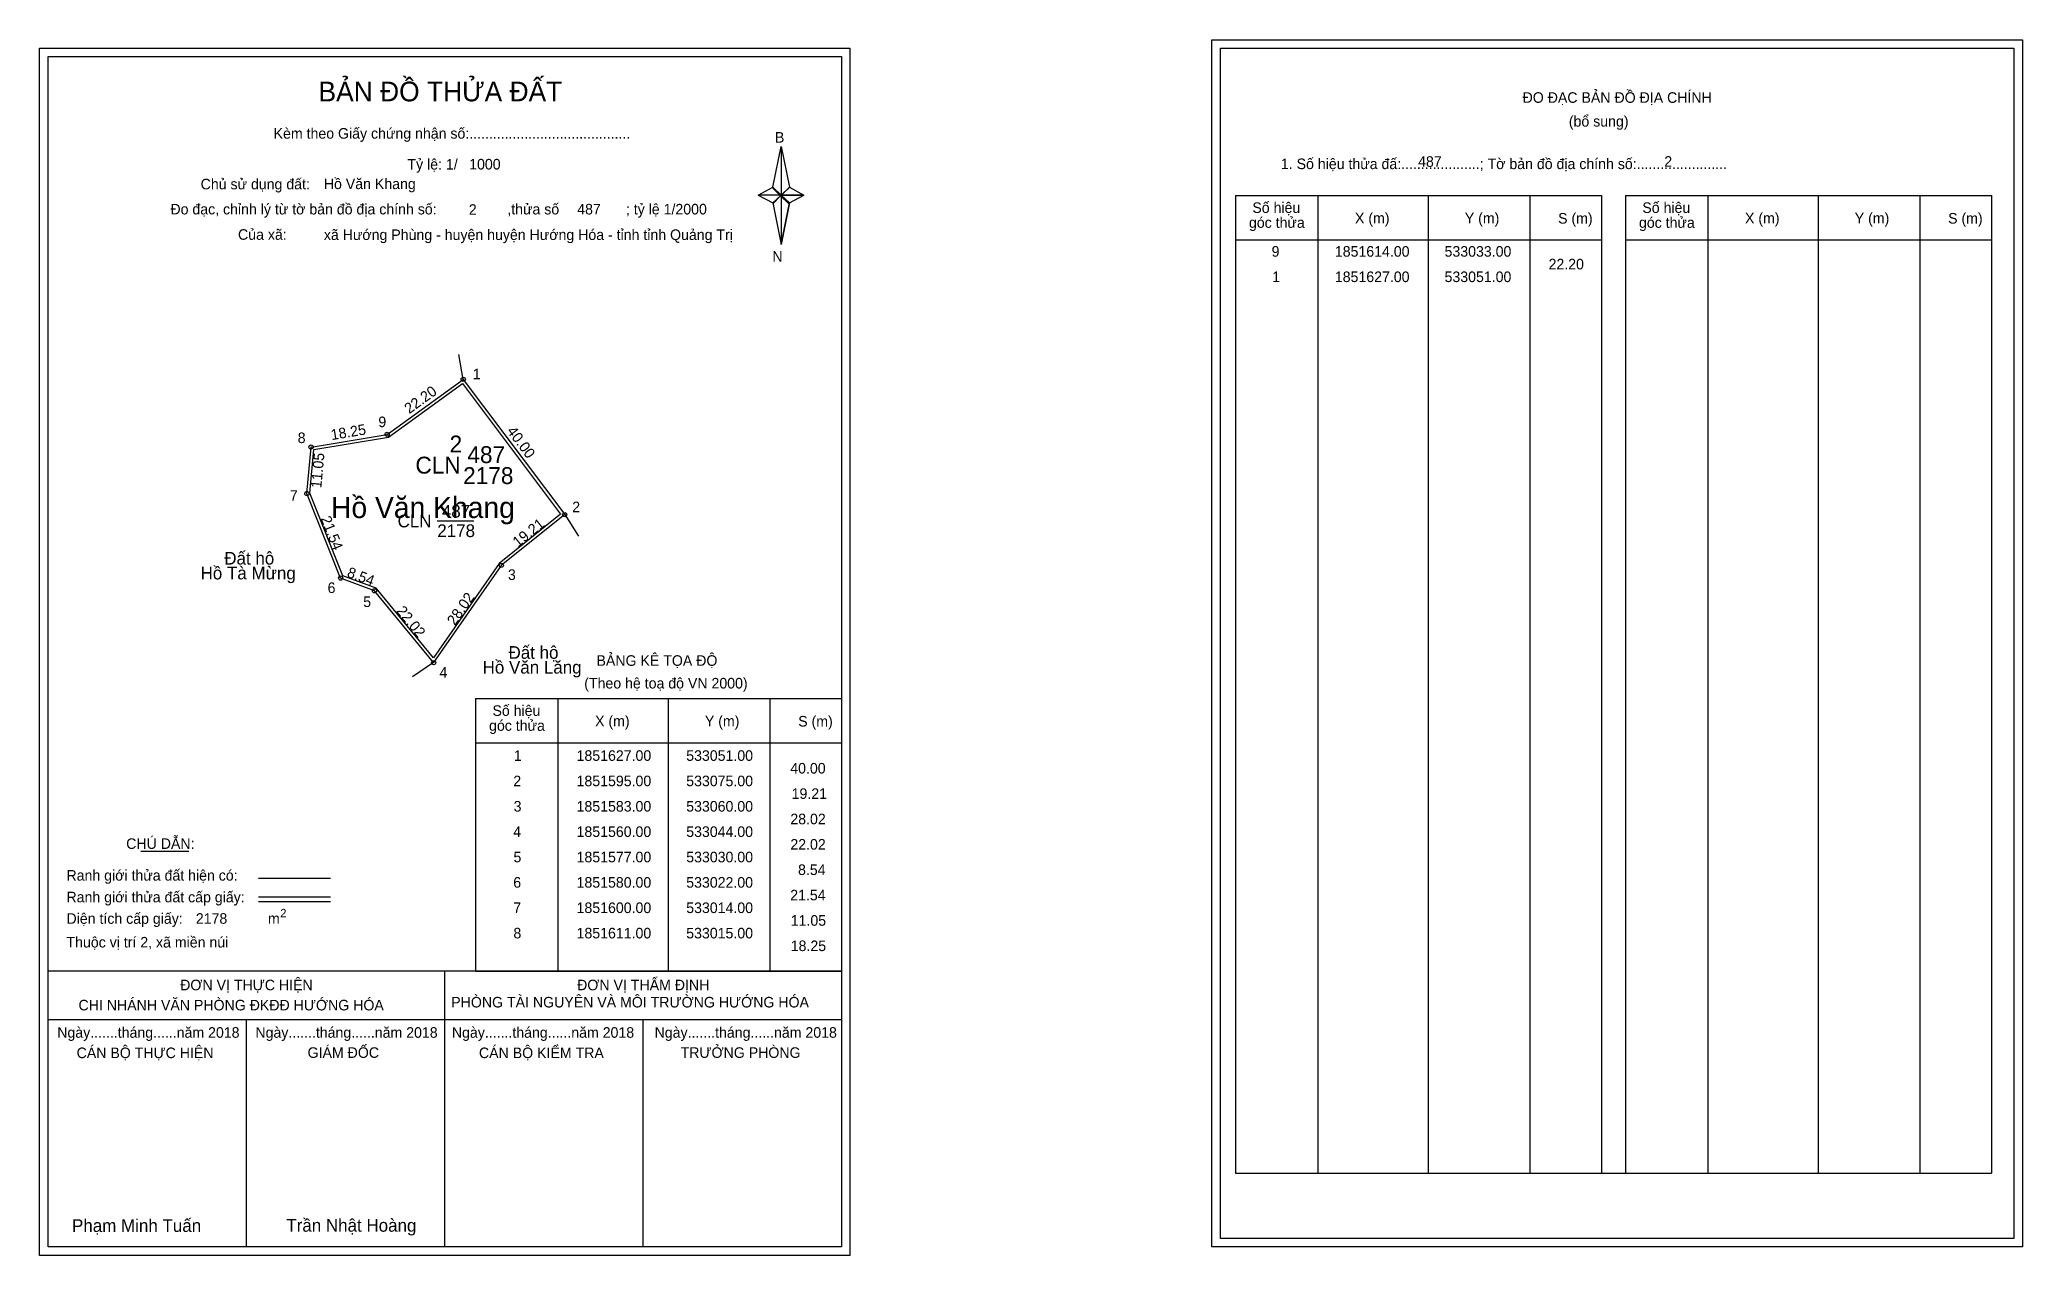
# Model space of a CAD drawing. Extents: x 532951 to 533420, y 1851420 to 1851707.
import ezdxf

# ---------------------------------------------------------------- set-up
doc = ezdxf.new("R2010")
doc.units = 0
for name, color, linetype in [('Level 1', 7, 'Continuous'), ('Level 10', 7, 'Continuous'), ('Level 11', 7, 'Continuous'), ('Level 13', 7, 'Continuous'), ('Level 2', 7, 'Continuous'), ('Level 27', 7, 'Continuous'), ('Level 3', 7, 'Continuous'), ('Level 36', 7, 'Continuous'), ('Level 4', 7, 'Continuous'), ('Level 49', 7, 'Continuous'), ('Level 5', 7, 'Continuous'), ('Level 53', 7, 'Continuous'), ('Level 55', 7, 'Continuous'), ('Level 6', 7, 'Continuous'), ('Level 63', 7, 'Continuous'), ('Level 7', 7, 'Continuous'), ('Level 9', 7, 'Continuous')]:
    doc.layers.add(name, color=color, linetype=linetype)

msp = doc.modelspace()

# ---------------------------------------------------------------- linework, layer by layer
at = {"layer": 'Level 1'}
for p, q in [((532952.8, 1851703.36), (532952.8, 1851703.36)), ((533230.12, 1851705.36), (533230.12, 1851705.36)), ((533124.22, 1851672.48), (533126.19, 1851682.12)), ((533126.19, 1851682.12), (533126.19, 1851670.6)), ((533126.19, 1851682.12), (533128.15, 1851672.48)), ((533120.77, 1851670.6), (533124.22, 1851672.48)), ((533124.22, 1851672.48), (533126.19, 1851670.6)), ((533126.04, 1851670.38), (533124.22, 1851672.26)), ((533126.19, 1851670.6), (533124.22, 1851668.76)), ((533126.04, 1851670.38), (533124.22, 1851668.54)), ((533124.22, 1851668.54), (533126.04, 1851670.38)), ((533128.01, 1851672.26), (533126.04, 1851670.38)), ((533126.04, 1851670.38), (533128.01, 1851672.26)), ((533128.01, 1851668.54), (533126.04, 1851670.38)), ((533128.15, 1851672.48), (533126.19, 1851670.6)), ((533126.19, 1851670.6), (533126.19, 1851658.9)), ((533126.19, 1851670.6), (533131.6, 1851670.6)), ((533126.19, 1851670.6), (533128.15, 1851668.76)), ((533128.15, 1851668.76), (533131.6, 1851670.6)), ((533233.65, 1851670.51), (533320.25, 1851670.51)), ((533253.24, 1851439.24), (533253.24, 1851670.51)), ((533279.31, 1851439.24), (533279.31, 1851670.51)), ((533303.29, 1851670.51), (533303.29, 1851439.24)), ((533320.25, 1851670.51), (533320.25, 1851439.24)), ((533325.91, 1851670.51), (533412.51, 1851670.51)), ((533345.5, 1851439.24), (533345.5, 1851670.51)), ((533371.57, 1851439.24), (533371.57, 1851670.51)), ((533395.54, 1851670.51), (533395.54, 1851439.24)), ((533412.51, 1851670.51), (533412.51, 1851439.24)), ((533124.22, 1851668.76), (533126.19, 1851658.9)), ((533128.15, 1851668.76), (533126.19, 1851658.9)), ((533233.65, 1851659.98), (533320.25, 1851659.98)), ((533325.91, 1851659.98), (533412.51, 1851659.98)), ((533053.89, 1851551.54), (533140.49, 1851551.54)), ((533073.48, 1851487.01), (533073.48, 1851551.54)), ((533099.55, 1851487.01), (533099.55, 1851551.54)), ((533123.52, 1851551.54), (533123.52, 1851487.01)), ((533053.89, 1851541.01), (533140.49, 1851541.01)), ((532974.71, 1851515.43), (532986.12, 1851515.43)), ((533002.58, 1851509.02), (533019.59, 1851509.02)), ((533002.58, 1851504.58), (533019.59, 1851504.58)), ((533002.58, 1851503.48), (533019.59, 1851503.48)), ((533059.62, 1851487.01), (532952.79, 1851487.01)), ((533140.49, 1851487.01), (533035.65, 1851487.01)), ((533046.64, 1851421.79), (533046.64, 1851487.01)), ((533053.89, 1851487.01), (533140.49, 1851487.01)), ((533140.49, 1851475.46), (532952.79, 1851475.46)), ((532999.72, 1851421.79), (532999.72, 1851475.46)), ((533093.57, 1851421.79), (533093.57, 1851475.46)), ((533233.65, 1851439.24), (533412.51, 1851439.24)), ((533140.49, 1851421.79), (533140.49, 1851421.79)), ((533417.82, 1851423.79), (533417.82, 1851423.79))]:
    msp.add_line(p, q, dxfattribs=at)
for points in [[(533124.22, 1851672.48), (533126.19, 1851682.12), (533126.19, 1851670.6)], [(533120.77, 1851670.6), (533124.22, 1851668.76), (533126.19, 1851670.6)], [(533126.19, 1851670.6), (533128.15, 1851672.48), (533131.6, 1851670.6)], [(533126.19, 1851670.6), (533126.19, 1851658.9), (533128.15, 1851668.76)]]:
    msp.add_lwpolyline(points, close=True, dxfattribs=at)
at = {"layer": 'Level 10'}
for points in [[(533051, 1851627), (533075, 1851595), (533060, 1851583), (533044, 1851560), (533030, 1851577), (533022, 1851580), (533014, 1851600), (533015, 1851611), (533033, 1851614)], [(533050.85, 1851626.03), (533074.03, 1851595.12), (533059.48, 1851583.48), (533043.95, 1851561.16), (533030.42, 1851577.59), (533022.54, 1851580.55), (533014.71, 1851600.1), (533015.65, 1851610.4), (533033.28, 1851613.34)]]:
    msp.add_lwpolyline(points, close=True, dxfattribs=at)
at = {"layer": 'Level 11'}
for centre in [(533051, 1851627), (533051, 1851627), (533033, 1851614), (533015, 1851611), (533014, 1851600), (533075, 1851595), (533060, 1851583), (533022, 1851580), (533030, 1851577), (533044, 1851560)]:
    msp.add_circle(centre, 0.5, dxfattribs=at)
at = {"layer": 'Level 27'}
for p, q in [((533051, 1851627), (533049.96, 1851632.91)), ((533075, 1851595), (533078.24, 1851589.95)), ((533044, 1851560), (533039.01, 1851556.67))]:
    msp.add_line(p, q, dxfattribs=at)
at = {"layer": 'Level 3'}
for p, q in [((533233.65, 1851670.51), (533233.65, 1851439.24)), ((533325.91, 1851670.51), (533325.91, 1851439.24)), ((533053.89, 1851551.54), (533053.89, 1851487.01))]:
    msp.add_line(p, q, dxfattribs=at)
at = {"layer": 'Level 63'}
for points in [[(532950.79, 1851705.36), (533142.49, 1851705.36), (533142.49, 1851419.79), (532950.79, 1851419.79)], [(532952.79, 1851703.36), (533140.49, 1851703.36), (533140.49, 1851421.79), (532952.79, 1851421.79)], [(533228.12, 1851707.36), (533419.82, 1851707.36), (533419.82, 1851421.79), (533228.12, 1851421.79)], [(533230.12, 1851705.36), (533417.82, 1851705.36), (533417.82, 1851423.79), (533230.12, 1851423.79)]]:
    msp.add_lwpolyline(points, close=True, dxfattribs=at)
at = {"layer": 'Level 9'}
msp.add_line((533044.86, 1851593.5), (533053.48, 1851593.5), dxfattribs=at)

# ---------------------------------------------------------------- texts
at = {"layer": 'Level 1'}
for s, height, p in [('BẢN ĐỒ THỬA ĐẤT', 4.6657, (533016.76, 1851692.77)), ('ĐO ĐẠC BẢN ĐỒ ĐỊA CHÍNH', 2.5, (533301.6, 1851692.42)), ('(bổ sung)', 2.5, (533312.54, 1851686.8)), ('Kèm theo Giấy chứng nhận số:.........................................', 2.5, (533006.14, 1851683.94)), ('B', 2.5, (533124.73, 1851683)), ('1. Số hiệu thửa đấ:....................; Tờ bản đồ địa chính số:.......................', 2.5, (533244.43, 1851676.74)), ('Chủ sử dụng đất:', 2.5, (532988.88, 1851671.95)), ('Đo đạc, chỉnh lý từ tờ bản đồ địa chính số:                  ,thửa số                 ; tỷ lệ 1/2000', 2.5, (532981.73, 1851666.02)), ('góc thửa', 2.5, (533236.87, 1851662.85)), ('Số hiệu', 2.5, (533237.67, 1851666.38)), ('X (m)', 2.5, (533261.95, 1851663.9)), ('Y (m)', 2.5, (533287.93, 1851663.9)), ('S (m)', 2.5, (533310, 1851663.85)), ('góc thửa', 2.5, (533329.13, 1851662.85)), ('Số hiệu', 2.5, (533329.93, 1851666.38)), ('X (m)', 2.5, (533354.21, 1851663.9)), ('Y (m)', 2.5, (533380.18, 1851663.9)), ('S (m)', 2.5, (533402.26, 1851663.85)), ('Của xã:', 2.5, (532997.72, 1851660.02)), ('N', 2.5, (533124.13, 1851654.83)), ('BẢNG KÊ TỌA ĐỘ', 2.5, (533082.52, 1851559.24)), ('(Theo hệ toạ độ VN 2000)', 2.5, (533079.62, 1851553.88)), ('Số hiệu', 2.5, (533057.91, 1851547.4)), ('góc thửa', 2.5, (533057.11, 1851543.87)), ('X (m)', 2.5, (533082.19, 1851544.93)), ('Y (m)', 2.5, (533108.16, 1851544.93)), ('S (m)', 2.5, (533130.24, 1851544.88)), ('CHÚ DẪN:', 2.5, (532971.27, 1851515.93)), ('Ranh giới thửa đất hiện có:', 2.5, (532957.14, 1851508.43)), ('Ranh giới thửa đất cấp giấy:', 2.5, (532957.14, 1851503.29)), ('2', 2, (533007.7, 1851499.74)), ('Diện tích cấp giấy:', 2.5, (532957.14, 1851498.21)), ('m', 2.5, (533004.8, 1851498.23)), ('Thuộc vị trí 2, xã miền núi', 2.5, (532957.14, 1851492.61)), ('ĐƠN VỊ THỰC HIỆN', 2.5, (532984.03, 1851482.49)), ('ĐƠN VỊ THẨM ĐỊNH', 2.5, (533077.93, 1851482.49)), ('CHI NHÁNH VĂN PHÒNG ĐKĐĐ HƯỚNG HÓA', 2.5, (532959.99, 1851477.73)), ('PHÒNG TÀI NGUYÊN VÀ MÔI TRƯỜNG HƯỚNG HÓA', 2.5, (533048.16, 1851478.42)), ('Ngày.......tháng......năm 2018', 2.5, (532954.96, 1851471.26)), ('Ngày.......tháng......năm 2018', 2.5, (533001.83, 1851471.26)), ('Ngày.......tháng......năm 2018', 2.5, (533048.31, 1851471.26)), ('Ngày.......tháng......năm 2018', 2.5, (533096.27, 1851471.26)), ('CÁN BỘ THỰC HIỆN', 2.5, (532959.54, 1851466.44)), ('GIÁM ĐỐC', 2.5, (533014.18, 1851466.5)), ('CÁN BỘ KIỂM TRA', 2.5, (533054.72, 1851466.44)), ('TRƯỞNG PHÒNG', 2.5, (533102.41, 1851466.5)), ('Phạm Minh Tuấn', 3, (532958.45, 1851425.33)), ('Trần Nhật Hoàng', 3, (533009.15, 1851425.38))]:
    msp.add_text(s, height=height, dxfattribs=at).set_placement(p)
at = {"layer": 'Level 11'}
msp.add_text('Tỷ lệ: 1/', height=2.5, dxfattribs=at).set_placement((533037.8, 1851676.63))
at = {"layer": 'Level 13'}
for s, p in [('CLN', (533035.47, 1851592)), ('487', (533045.94, 1851594.3)), ('2178', (533044.86, 1851589.7))]:
    msp.add_text(s, height=3, dxfattribs=at).set_placement(p)
at = {"layer": 'Level 2'}
msp.add_text('Hồ Văn Khang', height=5, dxfattribs=at).set_placement((533019.72, 1851594.2))
at = {"layer": 'Level 3'}
msp.add_text('CLN', height=4, dxfattribs=at).set_placement((533039.69, 1851604.71))
at = {"layer": 'Level 36'}
for s, p in [('Đất hộ', (532994.47, 1851583.19)), ('Hồ Tà Mừng', (532988.86, 1851579.69)), ('Đất hộ', (533061.71, 1851560.9)), ('Hồ Văn Lăng', (533055.58, 1851557.4))]:
    msp.add_text(s, height=3, dxfattribs=at).set_placement(p)
at = {"layer": 'Level 4'}
msp.add_text('487', height=4, dxfattribs=at).set_placement((533051.98, 1851607.2))
at = {"layer": 'Level 49'}
for s, rotation, p in [('22.20', 35.8377, (533038.22, 1851618.75)), ('18.25', 9.4623, (533019.89, 1851612.63)), ('40.00', 306.8699, (533061.19, 1851614.75)), ('11.05', 84.8056, (533017.42, 1851601.18)), ('21.54', 291.8014, (533017.22, 1851594.1)), ('19.21', 38.6598, (533063.93, 1851587.17)), ('8.54', 339.444, (533023.31, 1851580.36)), ('28.02', 55.1755, (533049.01, 1851568.61)), ('22.02', 309.4725, (533035.02, 1851572.16))]:
    msp.add_text(s, height=2.5, rotation=rotation, dxfattribs=at).set_placement(p)
at = {"layer": 'Level 5'}
msp.add_text('2178', height=4, dxfattribs=at).set_placement((533050.97, 1851602.24))
at = {"layer": 'Level 53'}
for s, p in [('9', (533242.23, 1851656.02)), ('1851614.00', (533257.19, 1851656.02)), ('533033.00', (533283.14, 1851656.02)), ('1', (533242.37, 1851650.02)), ('1851627.00', (533257.19, 1851650.02)), ('533051.00', (533283.14, 1851650.02)), ('22.20', (533307.74, 1851653.02)), ('1', (533062.99, 1851536.76)), ('1851627.00', (533077.81, 1851536.76)), ('533051.00', (533103.75, 1851536.76)), ('40.00', (533128.36, 1851533.76)), ('2', (533062.84, 1851530.76)), ('1851595.00', (533077.81, 1851530.76)), ('533075.00', (533103.75, 1851530.76)), ('19.21', (533128.68, 1851527.76)), ('3', (533062.92, 1851524.76)), ('1851583.00', (533077.81, 1851524.76)), ('533060.00', (533103.75, 1851524.76)), ('4', (533062.83, 1851518.76)), ('1851560.00', (533077.81, 1851518.76)), ('533044.00', (533103.75, 1851518.76)), ('28.02', (533128.38, 1851521.76)), ('5', (533062.88, 1851512.76)), ('1851577.00', (533077.81, 1851512.76)), ('533030.00', (533103.75, 1851512.76)), ('22.02', (533128.38, 1851515.76)), ('8.54', (533130.2, 1851509.76)), ('6', (533062.83, 1851506.76)), ('1851580.00', (533077.81, 1851506.76)), ('533022.00', (533103.75, 1851506.76)), ('21.54', (533128.35, 1851503.76)), ('7', (533062.84, 1851500.76)), ('1851600.00', (533077.81, 1851500.76)), ('533014.00', (533103.75, 1851500.76)), ('8', (533062.87, 1851494.76)), ('1851611.00', (533077.81, 1851494.76)), ('533015.00', (533103.75, 1851494.76)), ('11.05', (533128.47, 1851497.76)), ('18.25', (533128.47, 1851491.76))]:
    msp.add_text(s, height=2.5, dxfattribs=at).set_placement(p)
at = {"layer": 'Level 55'}
for s, height, p in [('486', 0.11, (533050.88, 1851626.89)), ('1', 0.4, (533050.89, 1851627)), ('0', 0.11, (533050.96, 1851626.89)), ('0', 0.11, (533050.96, 1851626.89)), ('486', 0.11, (533032.88, 1851613.89)), ('9', 0.4, (533032.86, 1851614)), ('486', 0.11, (533014.88, 1851610.89)), ('8', 0.4, (533014.87, 1851611)), ('486', 0.11, (533013.88, 1851599.89)), ('7', 0.4, (533013.87, 1851600)), ('2', 0.4, (533074.86, 1851595)), ('488', 0.11, (533074.88, 1851594.89)), ('488', 0.11, (533074.88, 1851594.89)), ('0', 0.11, (533074.96, 1851594.89)), ('0', 0.11, (533074.96, 1851594.89)), ('488', 0.11, (533059.88, 1851582.89)), ('488', 0.11, (533059.88, 1851582.89)), ('3', 0.4, (533059.88, 1851583)), ('486', 0.11, (533021.88, 1851579.89)), ('6', 0.4, (533021.86, 1851580)), ('486', 0.11, (533029.88, 1851576.89)), ('5', 0.4, (533029.87, 1851577)), ('4', 0.4, (533043.86, 1851560)), ('486', 0.11, (533043.88, 1851559.89)), ('488', 0.11, (533043.88, 1851559.89)), ('488', 0.11, (533043.88, 1851559.89))]:
    msp.add_text(s, height=height, dxfattribs=at).set_placement(p)
at = {"layer": 'Level 6'}
for s, p in [('487', (533276.88, 1851677.28)), ('2', (533335.12, 1851677.3)), ('Hồ Văn Khang', (533018.02, 1851672.01)), ('1000', (533052.4, 1851676.65)), ('2', (533052.32, 1851665.93)), ('487', (533077.96, 1851666.01)), ('xã Hướng Phùng - huyện huyện Hướng Hóa - tỉnh tỉnh Quảng Trị', (533018.03, 1851659.97)), ('2178', (532987.74, 1851498.22))]:
    msp.add_text(s, height=2.5, dxfattribs=at).set_placement(p)
at = {"layer": 'Level 7'}
msp.add_text('2', height=4, dxfattribs=at).set_placement((533047.77, 1851609.71))
at = {"layer": 'Level 9'}
for s, p in [('1', (533053.24, 1851627.02)), ('8', (533011.84, 1851611.93)), ('9', (533030.92, 1851615.7)), ('7', (533009.99, 1851598.29)), ('2', (533076.78, 1851595.58)), ('3', (533061.57, 1851579.56)), ('6', (533018.91, 1851576.46)), ('5', (533027.34, 1851573.15)), ('4', (533045.38, 1851556.46))]:
    msp.add_text(s, height=2.5, dxfattribs=at).set_placement(p)

doc.saveas('drawing.dxf')
